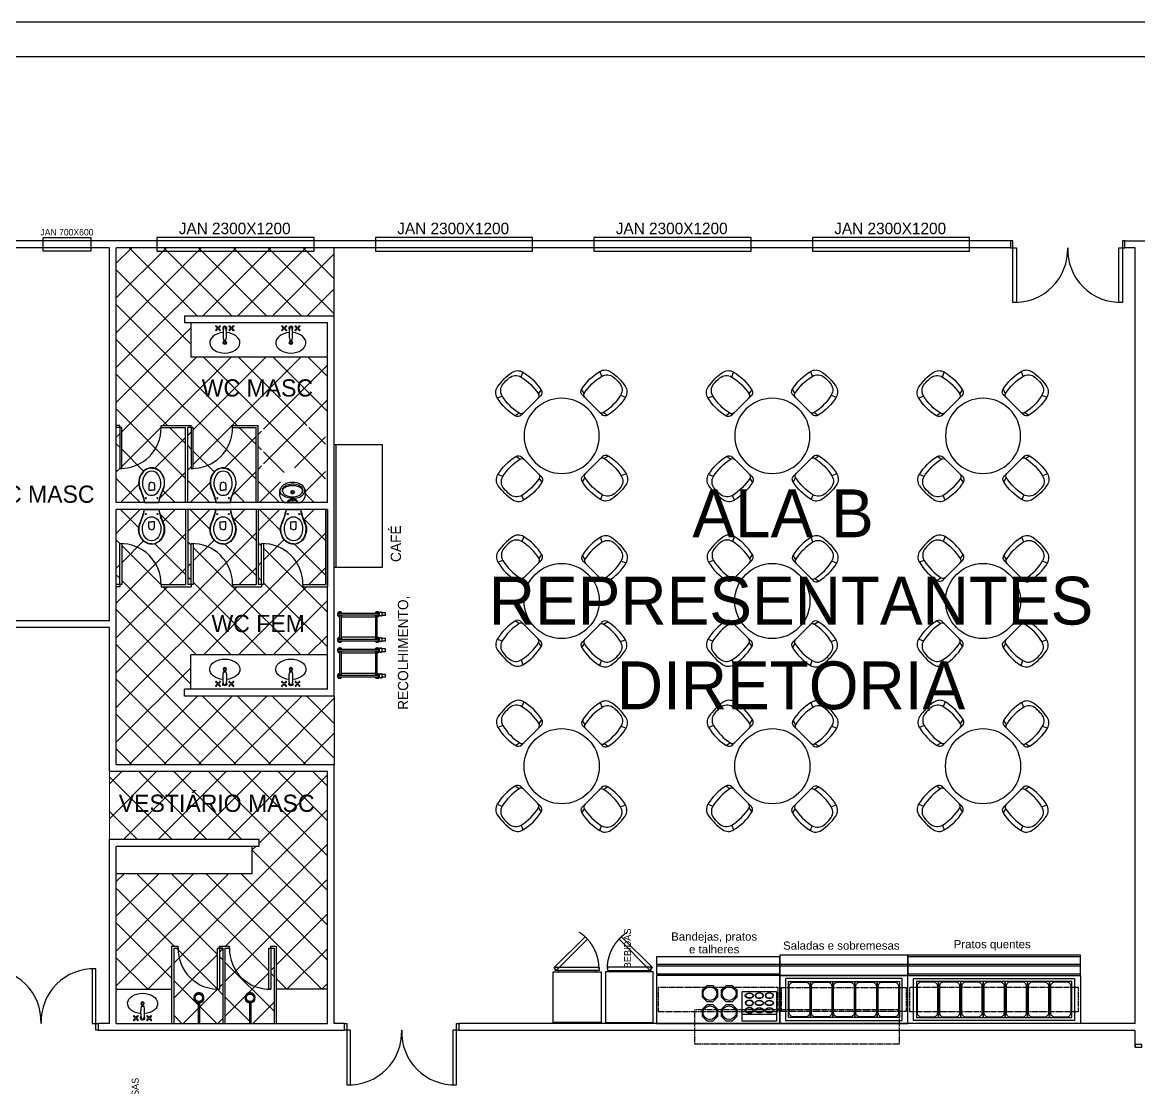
# Model space of a CAD drawing. Header units: millimetres. Extents: x -18806 to 201070, y -25046 to 92854.
# Drawn here: x 81049 to 97381, y -7212 to 8372 of the extents above; entities that cross this region are included whole.
import ezdxf
from ezdxf.enums import TextEntityAlignment as Align

# ---------------------------------------------------------------- set-up
doc = ezdxf.new("R2010")
doc.units = ezdxf.units.MM
doc.header["$LTSCALE"] = 50
doc.linetypes.add('HIDDEN', pattern=[0.375, 0.25, -0.125])
doc.linetypes.add('HIDDEN2', pattern=[0.1875, 0.125, -0.0625])
doc.layers.add('1', color=1, linetype='Continuous', lineweight=9)
doc.layers.add('EQUIP', color=8, linetype='Continuous', lineweight=20)
for name, color, linetype in [('9-LAYOUT', 8, 'Continuous'), ('LAYA', 8, 'Continuous'), ('LAYC', 4, 'Continuous'), ('LAYF', 4, 'Continuous'), ('MÓVEIS', 1, 'Continuous'), ('SOB', 8, 'HIDDEN2'), ('TEXTO_LEGENDA', 7, 'Continuous')]:
    doc.layers.add(name, color=color, linetype=linetype)
doc.styles.add('2', font='stylu.ttf', dxfattribs={"height": 0.35})
doc.styles.add('HP', font='ARIAL.TTF', dxfattribs={"height": 0.15})
pattern_1 = [(45, (-250078.1, 32921.03), (-254.55844, 254.55844), []), (135, (-250078.1, 32921.03), (-254.55844, -254.55844), [])]

# ---------------------------------------------------------------- blocks, each defined once
blk = doc.blocks.new('CubaElip02')
for p, q in [((-0.113, 0.425), (-0.125, 0.438)), ((-0.113, 0.41), (-0.125, 0.397)), ((-0.107, 0.431), (-0.12, 0.443)), ((-0.107, 0.404), (-0.12, 0.392)), ((-0.093, 0.431), (-0.091, 0.431)), ((-0.093, 0.404), (-0.091, 0.404)), ((-0.091, 0.431), (-0.079, 0.443)), ((-0.091, 0.404), (-0.079, 0.392)), ((-0.086, 0.425), (-0.073, 0.438)), ((-0.086, 0.41), (-0.073, 0.397)), ((0.083, 0.425), (0.071, 0.438)), ((0.083, 0.41), (0.071, 0.397)), ((0.089, 0.431), (0.076, 0.443)), ((0.089, 0.404), (0.076, 0.392)), ((0.091, 0.431), (0.088, 0.431)), ((0.091, 0.404), (0.088, 0.404)), ((0.105, 0.431), (0.117, 0.443)), ((0.105, 0.404), (0.117, 0.392)), ((0.11, 0.425), (0.123, 0.438)), ((0.11, 0.41), (0.123, 0.397)), ((-0.018, 0.242), (0.017, 0.242))]:
    blk.add_line(p, q)
for centre, radius in [((-0.128, 0.446), 0.0075), ((-0.128, 0.389), 0.0075), ((-0.099, 0.417), 0.015), ((-0.071, 0.446), 0.0075), ((-0.071, 0.389), 0.0075), ((0.068, 0.446), 0.0075), ((0.068, 0.389), 0.0075), ((0.097, 0.417), 0.015), ((0.125, 0.446), 0.0075), ((0.125, 0.389), 0.0075), ((0, 0.205), 0.025), ((0, 0.205), 0.015)]:
    blk.add_circle(centre, radius)
for centre, radius, start, end in [((0, 0.417), 0.03, 313.8044, 226.1956), ((0.489, 0.329), 0.514, 170.2018, 189.7982), ((0, 0.417), 0.0175, 0, 180), ((-0.489, 0.329), 0.514, 350.2018, 9.7982)]:
    blk.add_arc(centre, radius, start, end)
blk.add_ellipse((0, 0.205), major_axis=(0.22, 0), ratio=0.681818, start_param=1.682795, end_param=7.743674)
blk = doc.blocks.new('vaso01')
blk.add_line((0.1, -0.106), (0.1, 0.106))
for points in [[(0.1, 0.106, 0.023796), (0.16, 0.12, 0.018927), (0.27, 0.159, -0.257438), (0.51, 0.159, -0.262599), (0.61, 0, -0.262599), (0.51, -0.159, -0.257438), (0.27, -0.159, 0.018927), (0.16, -0.12, 0.023796), (0.1, -0.106)], [(0.605, 0, 0.245706), (0.518, 0.149, 0.211829), (0.322, 0.175, -0.019478), (0.21, 0.131, -0.023819)], [(0.101, 0.103, -0.000483), (0.1, 0.103, 0.304021)], [(0.605, 0, -0.245706), (0.518, -0.149, -0.211829), (0.322, -0.175, 0.019478), (0.21, -0.131, 0.023819)], [(0.398, 0, 0.416941), (0.36, 0.041), (0.282, 0.041), (0.282, 0)], [(0.398, 0, -0.416941), (0.36, -0.041), (0.282, -0.041), (0.282, 0)], [(0.101, -0.103, 0.000483), (0.1, -0.103, -0.304021)]]:
    blk.add_lwpolyline(points, format="xyb")
blk.add_lwpolyline([(0.209, 0, -0.20562), (0.24, 0.081, -0.160662), (0.36, 0.133, -0.164706), (0.502, 0.1, -0.27871), (0.559, 0, -0.27871), (0.502, -0.1, -0.164706), (0.36, -0.133, -0.160662), (0.24, -0.081, -0.20562)], format="xyb", close=True)
for centre in [(0.167, 0.085), (0.167, -0.085)]:
    blk.add_circle(centre, 0.0075)
for centre, start, end in [((0.009, 0.686), 278.9297, 289.9056), ((0.009, -0.686), 70.0944, 81.0703)]:
    blk.add_arc(centre, 0.59, start, end)
blk = doc.blocks.new('Mictorio01')
for points in [[(0, -0.294), (0.002, -0.294, 0.008051), (0.034, -0.293, 0.08407), (0.078, -0.285, 0.022672), (0.106, -0.272, 0.027927), (0.132, -0.258, 0.144523), (0.183, -0.193, 0.34805), (0.12, -0.003, 0.162816), (0.111, 0), (0, 0), (-0.111, 0, 0.162816), (-0.12, -0.003, 0.34805), (-0.183, -0.193, 0.144523), (-0.132, -0.258, 0.027927), (-0.106, -0.272, 0.022672), (-0.078, -0.285, 0.08407), (-0.034, -0.293, 0.008051), (-0.002, -0.294)], [(0, -0.247), (0.008, -0.247, 0.102017), (0.09, -0.231, 0.100634), (0.137, -0.2, 0.31043), (0.144, -0.159, 0.029837), (0.143, -0.153, 0.193887), (0.08, -0.101, 0.096635), (0, -0.086, 0.096635), (-0.08, -0.101, 0.193887), (-0.143, -0.153, 0.029837), (-0.144, -0.159, 0.31043), (-0.137, -0.2, 0.100634), (-0.09, -0.231, 0.102017), (-0.008, -0.247)]]:
    blk.add_lwpolyline(points, format="xyb", close=True)
for points in [[(-0.053, 0, 0.473116), (-0.056, -0.005), (-0.052, -0.025, 0.362542), (-0.043, -0.032), (-0.029, -0.033, -0.564769), (-0.023, -0.039)], [(0.053, 0, -0.473116), (0.056, -0.005), (0.052, -0.025, -0.362542), (0.043, -0.032), (0.029, -0.033, 0.564769), (0.023, -0.039)], [(-0.016, -0.064, 0.100603), (-0.1, -0.082, 0.114611), (-0.161, -0.123, 0.309836), (-0.175, -0.21, 0.309836)], [(0.146, -0.161), (0.147, -0.165, -0.189039), (0.145, -0.197, -0.189014), (0.08, -0.26, -0.116802), (0, -0.275, -0.116802), (-0.08, -0.26, -0.189014), (-0.145, -0.197, -0.189039), (-0.147, -0.165), (-0.146, -0.161)], [(-0.081, -0.002), (-0.057, -0.034, 0.1805), (-0.045, -0.041), (-0.032, -0.043, -0.35029), (-0.026, -0.048, 0.252034), (-0.019, -0.063)], [(0.016, -0.064, -0.100603), (0.1, -0.082, -0.114611), (0.161, -0.123, -0.309836), (0.175, -0.21, -0.309836)], [(0.081, -0.002), (0.057, -0.034, -0.1805), (0.045, -0.041), (0.032, -0.043, 0.35029), (0.026, -0.048, -0.252034), (0.019, -0.063)]]:
    blk.add_lwpolyline(points, format="xyb")
for centre, radius in [((-0.024, -0.153), 0.0035), ((0, -0.046), 0.024), ((-0.017, -0.136), 0.0035), ((0, -0.046), 0.0075), ((0, -0.129), 0.0035), ((0, -0.152), 0.0035), ((0.016, -0.135), 0.0035), ((0.023, -0.152), 0.0035), ((-0.016, -0.169), 0.0035), ((0, -0.176), 0.0035), ((0.017, -0.168), 0.0035)]:
    blk.add_circle(centre, radius)
blk = doc.blocks.new('ChuveiroElet01')
for p, q in [((0.316, 0.01), (0, 0.01)), ((0.316, -0.01), (0, -0.01))]:
    blk.add_line(p, q)
blk.add_lwpolyline([(0.421, 0.03), (0.424, 0.025), (0.437, 0.033), (0.434, 0.037)], close=True)
blk.add_circle((0.375, 0), 0.055)
for radius, start, end in [(0.075, 187.6623, 172.3377), (0.06, 32.388, 27.612)]:
    blk.add_arc((0.375, 0), radius, start, end)
blk = doc.blocks.new('Gn1-1')
at = {"layer": 'LAYA'}
blk.add_lwpolyline([(-0.3125, 0.0725), (-0.3125, 0.4575, -0.4142136), (-0.2525, 0.5175), (-0.0725, 0.5175, -0.4142136), (-0.0125, 0.4575), (-0.0125, 0.0725, -0.4142136), (-0.0725, 0.0125), (-0.2525, 0.0125, -0.4142136)], format="xyb", close=True, dxfattribs=at)
at = {"layer": 'LAYC'}
blk.add_lwpolyline([(0, 0), (-0.325, 0), (-0.325, 0.53), (0, 0.53)], close=True, dxfattribs=at)
blk = doc.blocks.new('RV-2')
at = {"layer": 'LAYA', "linetype": 'HIDDEN2'}
blk.add_lwpolyline([(-0.15, -1.27), (0.302, -0.817), (0.338, -0.853), (-0.115, -1.305)], close=True, dxfattribs=at)
blk.add_arc((0.32, -0.835), 0.64, 180, 236.6497, dxfattribs=at)
at = {"layer": 'LAYC'}
for p, q in [((-0.273, -0.81), (-0.273, -0.79)), ((0.273, -0.81), (0.273, -0.79))]:
    blk.add_line(p, q, dxfattribs=at)
for points in [[(-0.35, -0.05), (0.35, -0.05), (0.35, -0.79), (-0.35, -0.79)], [(-0.32, -0.81), (0.32, -0.81), (0.32, -0.86), (-0.32, -0.86)]]:
    blk.add_lwpolyline(points, close=True, dxfattribs=at)
blk = doc.blocks.new('Prato')
at = {"layer": 'MÓVEIS'}
blk.add_lwpolyline([(-0.048, 0.115), (-0.115, 0.048), (-0.115, -0.048), (-0.048, -0.115), (0.048, -0.115), (0.115, -0.048), (0.115, 0.048), (0.048, 0.115)], close=True, dxfattribs=at)
blk.add_circle((0, 0), 0.1, dxfattribs=at)
blk = doc.blocks.new('Caixa para talheres_00')
at = {"layer": 'LAYA'}
for centre, major_axis in [((0.104, -0.16), (0.06, 0)), ((0.25, -0.16), (0.06, 0)), ((0.104, -0.267), (0.06, 0)), ((0.25, -0.267), (0.06, 0)), ((0.396, -0.374), (-0.06, 0))]:
    blk.add_ellipse(centre, major_axis=major_axis, ratio=0.663292, dxfattribs=at)
at = {"layer": 'LAYA', "extrusion": (0, 0, -1)}
for centre, major_axis in [((0.396, -0.16), (-0.06, 0)), ((0.396, -0.267), (-0.06, 0)), ((0.104, -0.374), (0.06, 0)), ((0.25, -0.374), (0.06, 0))]:
    blk.add_ellipse(centre, major_axis=major_axis, ratio=0.663292, dxfattribs=at)
at = {"layer": 'LAYA'}
for points in [[(0.159, -0.16), (0.159, -0.145), (0.141, -0.13), (0.091, -0.122), (0.063, -0.132), (0.044, -0.16), (0.05, -0.177), (0.09, -0.197), (0.122, -0.196), (0.153, -0.179), (0.159, -0.169), (0.159, -0.16)], [(0.305, -0.16), (0.305, -0.145), (0.287, -0.13), (0.237, -0.122), (0.209, -0.132), (0.19, -0.16), (0.196, -0.177), (0.236, -0.197), (0.268, -0.196), (0.299, -0.179), (0.305, -0.169), (0.305, -0.16)], [(0.341, -0.16), (0.341, -0.145), (0.359, -0.13), (0.409, -0.122), (0.437, -0.132), (0.456, -0.16), (0.45, -0.177), (0.41, -0.197), (0.378, -0.196), (0.347, -0.179), (0.341, -0.169), (0.341, -0.16)], [(0.159, -0.267), (0.159, -0.253), (0.141, -0.237), (0.091, -0.23), (0.063, -0.239), (0.044, -0.267), (0.05, -0.284), (0.09, -0.304), (0.122, -0.304), (0.153, -0.286), (0.159, -0.276), (0.159, -0.267)], [(0.305, -0.267), (0.305, -0.253), (0.287, -0.237), (0.237, -0.23), (0.209, -0.239), (0.19, -0.267), (0.196, -0.284), (0.236, -0.304), (0.268, -0.304), (0.299, -0.286), (0.305, -0.276), (0.305, -0.267)], [(0.341, -0.267), (0.341, -0.253), (0.359, -0.237), (0.409, -0.23), (0.437, -0.239), (0.456, -0.267), (0.45, -0.284), (0.41, -0.304), (0.378, -0.304), (0.347, -0.286), (0.341, -0.276), (0.341, -0.267)], [(0.159, -0.374), (0.159, -0.389), (0.141, -0.405), (0.091, -0.412), (0.063, -0.402), (0.044, -0.374), (0.05, -0.357), (0.09, -0.337), (0.122, -0.338), (0.153, -0.355), (0.159, -0.365), (0.159, -0.374)], [(0.305, -0.374), (0.305, -0.389), (0.287, -0.405), (0.237, -0.412), (0.209, -0.402), (0.19, -0.374), (0.196, -0.357), (0.236, -0.337), (0.268, -0.338), (0.299, -0.355), (0.305, -0.365), (0.305, -0.374)], [(0.341, -0.374), (0.341, -0.389), (0.359, -0.405), (0.409, -0.412), (0.437, -0.402), (0.456, -0.374), (0.45, -0.357), (0.41, -0.337), (0.378, -0.338), (0.347, -0.355), (0.341, -0.365), (0.341, -0.374)]]:
    blk.add_open_spline(points, degree=3, knots=[0, 0, 0, 0, 1.354713, 1.354713, 2.709426, 2.709426, 4.064138, 4.064138, 5.418851, 5.418851, 6.283185, 6.283185, 6.283185, 6.283185], dxfattribs=at)
at = {"layer": 'LAYC'}
blk.add_line((0, -0.1), (0.5, -0.1), dxfattribs=at)
blk.add_lwpolyline([(0, 0), (0.5, 0), (0.5, -0.434), (0, -0.434)], close=True, dxfattribs=at)
blk = doc.blocks.new('C_CANTONEIRA')
at = {"layer": 'SOB', "linetype": 'HIDDEN2'}
for p, q in [((-0.217, 0.338), (-0.217, 0.323)), ((-0.213, 0.338), (-0.217, 0.338)), ((-0.213, 0.33), (-0.217, 0.33)), ((-0.213, 0.347), (-0.213, 0.3)), ((-0.163, 0.347), (-0.213, 0.347)), ((-0.167, 0.394), (-0.207, 0.394)), ((-0.207, 0.394), (-0.207, 0.347)), ((-0.167, 0.394), (-0.167, 0.347)), ((-0.163, 0.347), (-0.163, 0.3)), ((-0.158, 0.338), (-0.163, 0.338)), ((-0.158, 0.33), (-0.163, 0.33)), ((-0.158, 0.338), (-0.158, 0.323)), ((0.163, 0.338), (0.158, 0.338)), ((0.158, 0.338), (0.158, 0.323)), ((0.163, 0.33), (0.158, 0.33)), ((0.163, 0.347), (0.163, 0.3)), ((0.167, 0.394), (0.167, 0.347)), ((0.207, 0.394), (0.167, 0.394)), ((0.213, 0.347), (0.167, 0.347)), ((0.207, 0.394), (0.207, 0.347)), ((0.213, 0.347), (0.213, 0.3)), ((0.218, 0.338), (0.213, 0.338)), ((0.218, 0.33), (0.213, 0.33)), ((0.218, 0.338), (0.218, 0.323)), ((-0.213, 0.323), (-0.217, 0.323)), ((-0.213, 0.251), (-0.213, 0.25)), ((-0.2, 0.3), (-0.2, -0.3)), ((-0.175, 0.3), (-0.2, 0.3)), ((-0.175, 0.3), (-0.175, -0.3)), ((0.175, 0.275), (-0.175, 0.275)), ((0.175, 0.255), (-0.175, 0.255)), ((-0.158, 0.323), (-0.163, 0.323)), ((-0.163, 0.251), (-0.163, 0.25)), ((-0.145, 0.255), (-0.145, -0.255)), ((0.145, -0.255), (0.145, 0.255)), ((0.163, 0.323), (0.158, 0.323)), ((0.163, 0.251), (0.163, 0.25)), ((0.2, 0.3), (0.175, 0.3)), ((0.175, -0.3), (0.175, 0.3)), ((0.2, -0.3), (0.2, 0.3)), ((0.218, 0.323), (0.213, 0.323)), ((0.213, 0.251), (0.213, 0.25)), ((-0.213, -0.298), (-0.213, -0.299)), ((-0.2, -0.3), (-0.175, -0.3)), ((-0.175, -0.255), (0.175, -0.255)), ((-0.175, -0.275), (0.175, -0.275)), ((-0.163, -0.298), (-0.163, -0.299)), ((0.163, -0.298), (0.163, -0.299)), ((0.175, -0.3), (0.2, -0.3)), ((0.213, -0.298), (0.213, -0.299))]:
    blk.add_line(p, q, dxfattribs=at)
for centre, radius, start, end in [((-0.187, 0.275), 0.0352, 359.4417, 249.2157), ((-0.187, 0.275), 0.0255, 119.3575, 240.6425), ((-0.187, 0.275), 0.0255, 75.2514, 104.7486), ((-0.187, 0.275), 0.0255, 359.2286, 60.6425), ((-0.187, 0.275), 0.0352, 290.7843, 324.7247), ((-0.187, 0.275), 0.0255, 299.3575, 307.0723), ((0.187, 0.275), 0.0352, 290.7843, 180.5583), ((0.187, 0.275), 0.0352, 215.2753, 249.2157), ((0.187, 0.275), 0.0255, 119.3575, 180.7714), ((0.187, 0.275), 0.0255, 232.9277, 240.6425), ((0.187, 0.275), 0.0255, 75.2514, 104.7486), ((0.187, 0.275), 0.0255, 299.3575, 60.6425), ((-0.187, -0.273), 0.0352, 110.7843, 357.5282), ((-0.187, -0.273), 0.0255, 119.3575, 240.6425), ((-0.187, -0.273), 0.0352, 31.6435, 69.2157), ((-0.187, -0.273), 0.0255, 46.4545, 60.6425), ((-0.187, -0.273), 0.0255, 299.3575, 356.584), ((0.187, -0.273), 0.0352, 182.4718, 69.2157), ((0.187, -0.273), 0.0352, 110.7843, 148.3565), ((0.187, -0.273), 0.0255, 183.416, 240.6425), ((0.187, -0.273), 0.0255, 119.3575, 133.5455), ((0.187, -0.273), 0.0255, 299.3575, 60.6425)]:
    blk.add_arc(centre, radius, start, end, dxfattribs=at)
blk = doc.blocks.new('MILE180C')
at = {"layer": '9-LAYOUT'}
blk.add_line((0, -25), (1800, -25), dxfattribs=at)
blk.add_lwpolyline([(0, -700), (0, 0), (1800, 0), (1800, -700)], close=True, dxfattribs=at)
blk = doc.blocks.new('MESARED')
at = {"layer": 'LAYF'}
for p, q in [((-0.556, 0.942), (-0.583, 0.871)), ((0.594, 0.861), (0.567, 0.932)), ((-0.33, 0.622), (-0.292, 0.681)), ((0.34, 0.611), (0.302, 0.671)), ((-0.861, 0.594), (-0.932, 0.567)), ((-0.302, 0.595), (-0.585, 0.312)), ((0.595, 0.302), (0.312, 0.585)), ((0.942, 0.556), (0.871, 0.583)), ((-0.611, 0.34), (-0.671, 0.302)), ((0.622, 0.33), (0.681, 0.292)), ((-0.622, -0.33), (-0.681, -0.292)), ((-0.595, -0.302), (-0.312, -0.585)), ((0.302, -0.595), (0.585, -0.312)), ((0.611, -0.34), (0.671, -0.302)), ((-0.942, -0.556), (-0.871, -0.583)), ((-0.34, -0.611), (-0.302, -0.671)), ((0.33, -0.622), (0.292, -0.681)), ((0.861, -0.594), (0.932, -0.567)), ((-0.594, -0.861), (-0.567, -0.932)), ((0.556, -0.942), (0.583, -0.871))]:
    blk.add_line(p, q, dxfattribs=at)
blk.add_circle((0, 0), 0.55, dxfattribs=at)
for centre, radius, start, end in [((-0.267, 0.277), 0.8, 124.3613, 145.6387), ((-0.239, 0.25), 0.8, 130.5883, 139.4117), ((-0.662, 0.743), 0.15, 58.2869, 130.5883), ((-0.634, 0.814), 0.15, 58.8225, 124.3613), ((-1.004, 0.19), 0.8, 32.6343, 58.2869), ((-0.971, 0.258), 0.8, 31.9604, 58.8225), ((0.981, 0.248), 0.8, 121.1775, 148.0396), ((1.014, 0.18), 0.8, 121.7131, 147.3657), ((0.644, 0.804), 0.15, 55.6387, 121.1775), ((0.672, 0.733), 0.15, 49.4117, 121.7131), ((0.277, 0.267), 0.8, 34.3613, 55.6387), ((0.25, 0.239), 0.8, 40.5883, 49.4117), ((-0.804, 0.644), 0.15, 145.6387, 211.1775), ((-0.733, 0.672), 0.15, 139.4117, 211.7131), ((-0.351, 0.644), 0.07, 315, 31.9604), ((0.361, 0.634), 0.07, 148.0396, 225), ((0.743, 0.662), 0.15, 328.2869, 40.5883), ((0.814, 0.634), 0.15, 328.8225, 34.3613), ((-0.248, 0.981), 0.8, 211.1775, 238.0396), ((-0.18, 1.014), 0.8, 211.7131, 237.3657), ((-0.372, 0.595), 0.05, 315, 32.6343), ((0.383, 0.585), 0.05, 147.3657, 225), ((0.19, 1.004), 0.8, 302.6343, 328.2869), ((0.258, 0.971), 0.8, 301.9604, 328.8225), ((-0.585, 0.383), 0.05, 237.3657, 315), ((0.595, 0.372), 0.05, 225, 302.6343), ((-0.634, 0.361), 0.07, 238.0396, 315), ((0.644, 0.351), 0.07, 225, 301.9604), ((-0.258, -0.971), 0.8, 121.9604, 148.8225), ((-0.644, -0.351), 0.07, 45, 121.9604), ((-0.595, -0.372), 0.05, 45, 122.6343), ((0.634, -0.361), 0.07, 58.0396, 135), ((0.248, -0.981), 0.8, 31.1775, 58.0396), ((-0.19, -1.004), 0.8, 122.6343, 148.2869), ((0.585, -0.383), 0.05, 57.3657, 135), ((0.18, -1.014), 0.8, 31.7131, 57.3657), ((-0.814, -0.634), 0.15, 148.8225, 214.3613), ((-0.743, -0.662), 0.15, 148.2869, 220.5883), ((-1.014, -0.18), 0.8, 301.7131, 327.3657), ((-0.383, -0.585), 0.05, 327.3657, 45), ((-0.361, -0.634), 0.07, 328.0396, 45), ((0.351, -0.644), 0.07, 135, 211.9604), ((0.372, -0.595), 0.05, 135, 212.6343), ((1.004, -0.19), 0.8, 212.6343, 238.2869), ((0.733, -0.672), 0.15, 319.4117, 31.7131), ((0.804, -0.644), 0.15, 325.6387, 31.1775), ((-0.277, -0.267), 0.8, 214.3613, 235.6387), ((-0.25, -0.239), 0.8, 220.5883, 229.4117), ((-0.981, -0.248), 0.8, 301.1775, 328.0396), ((0.971, -0.258), 0.8, 211.9604, 238.8225), ((0.267, -0.277), 0.8, 304.3613, 325.6387), ((0.239, -0.25), 0.8, 310.5883, 319.4117), ((-0.672, -0.733), 0.15, 229.4117, 301.7131), ((-0.644, -0.804), 0.15, 235.6387, 301.1775), ((0.634, -0.814), 0.15, 238.8225, 304.3613), ((0.662, -0.743), 0.15, 238.2869, 310.5883)]:
    blk.add_arc(centre, radius, start, end, dxfattribs=at)

msp = doc.modelspace()

# ---------------------------------------------------------------- hatches: boundary and pattern name
at = {"layer": '1'}
h = msp.add_hatch(dxfattribs=at)
h.set_pattern_fill('CTYSQ6ST', color=256, scale=60, angle=315, style=0)
h.set_pattern_definition([(315, (-250078.1, -30328.07), (-254.55844, -254.55844), []), (225, (-250078.1, -30328.07), (-254.55844, 254.55844), [])])
h.paths.add_polyline_path([(84092.318, 1346.48, -0.023796042), (84106.318, 1406.48, -0.018926622), (84145.115, 1516.48, 0.257438333), (84145.318, 1756.48, 0.262598645), (83986.318, 1856.48, 0.262598645), (83827.318, 1756.48, 0.257438333), (83827.52, 1516.48, -0.018926622), (83866.318, 1406.48, -0.023796042), (83880.318, 1346.48), (83468.569, 1346.48), (83468.569, 2446.48), (83518.928, 2446.48), (83518.928, 1846.48, 0.012709779), (83548.928, 1846.48, 0.411733102), (84124.036, 2446.48), (84468.689, 2446.48), (84468.689, 1346.48)])
h.paths.add_polyline_path([(85122.437, 1346.48, -0.023796042), (85136.437, 1406.48, -0.018926622), (85175.235, 1516.48, 0.257438333), (85175.437, 1756.48, 0.262598645), (85016.437, 1856.48, 0.262598645), (84857.437, 1756.48, 0.257438333), (84857.64, 1516.48, -0.018926622), (84896.437, 1406.48, -0.023796042), (84910.437, 1346.48), (84498.689, 1346.48), (84498.689, 2446.48), (84549.048, 2446.48), (84549.048, 1846.48, 0.012709779), (84579.048, 1846.48, 0.411733102), (85154.155, 2446.48), (85483.809, 2446.48), (85483.809, 1346.48)])
h.paths.add_polyline_path([(82423.449, 2446.48), (82473.809, 2446.48), (82473.809, 1846.48, 0.012709779), (82503.809, 1846.48, 0.411733102), (83078.916, 2446.48), (83438.569, 2446.48), (83438.569, 1346.48), (83047.198, 1346.48, -0.023796042), (83061.198, 1406.48, -0.018926622), (83099.995, 1516.48, 0.257438333), (83100.198, 1756.48, 0.262598645), (82941.198, 1856.48, 0.262598645), (82782.198, 1756.48, 0.257438333), (82782.401, 1516.48, -0.018926622), (82821.198, 1406.48, -0.023796042), (82835.198, 1346.48), (82423.449, 1346.48)])
h.paths.add_polyline_path([(85154.155, 2476.48), (85154.155, 2446.48, -0.411733102), (84579.048, 1846.48), (84579.048, 2446.48), (84549.048, 2446.48), (84549.048, 2476.48), (84124.036, 2476.48), (84124.036, 2446.48, -0.411733102), (83548.928, 1846.48), (83548.928, 2446.48), (83518.928, 2446.48), (83518.928, 2476.48), (83078.916, 2476.48), (83078.916, 2446.48, -0.411733102), (82503.809, 1846.48), (82503.809, 2446.48), (82473.809, 2446.48), (82473.809, 2476.48), (82423.449, 2476.48), (82423.449, 5075.36), (85613.809, 5075.36), (85613.809, 4075.36), (83423.449, 4075.36), (83423.449, 3975.36), (83513.809, 3975.36), (83513.809, 3475.36), (85513.809, 3475.36), (85513.809, 2476.48)])
h = msp.add_hatch(dxfattribs=at)
h.set_pattern_fill('CTYSQ6ST', color=256, scale=60, angle=45, style=0)
h.set_pattern_definition(pattern_1)
h.paths.add_polyline_path([(84092.318, 1246.48, 0.023796042), (84106.318, 1186.48, 0.018926622), (84145.115, 1076.48, -0.257438333), (84145.318, 836.48, -0.262598645), (83986.318, 736.48, -0.262598645), (83827.318, 836.48, -0.257438333), (83827.52, 1076.48, 0.018926622), (83866.318, 1186.48, 0.023796042), (83880.318, 1246.48), (83468.569, 1246.48), (83468.569, 146.48), (83518.928, 146.48), (83518.928, 746.48, -0.012709779), (83548.928, 746.48, -0.411733102), (84124.036, 146.48), (84468.689, 146.48), (84468.689, 1246.48)])
h.paths.add_polyline_path([(85122.437, 1246.48, 0.023796042), (85136.437, 1186.48, 0.018926622), (85175.235, 1076.48, -0.257438333), (85175.437, 836.48, -0.262598645), (85016.437, 736.48, -0.262598645), (84857.437, 836.48, -0.257438333), (84857.64, 1076.48, 0.018926622), (84896.437, 1186.48, 0.023796042), (84910.437, 1246.48), (84498.689, 1246.48), (84498.689, 146.48), (84549.048, 146.48), (84549.048, 746.48, -0.012709779), (84579.048, 746.48, -0.411733102), (85154.155, 146.48), (85483.809, 146.48), (85483.809, 1246.48)])
h.paths.add_polyline_path([(82423.449, 146.48), (82473.809, 146.48), (82473.809, 746.48, -0.012709779), (82503.809, 746.48, -0.411733102), (83078.916, 146.48), (83438.569, 146.48), (83438.569, 1246.48), (83047.198, 1246.48, 0.023796042), (83061.198, 1186.48, 0.018926622), (83099.995, 1076.48, -0.257438333), (83100.198, 836.48, -0.262598645), (82941.198, 736.48, -0.262598645), (82782.198, 836.48, -0.257438333), (82782.401, 1076.48, 0.018926622), (82821.198, 1186.48, 0.023796042), (82835.198, 1246.48), (82423.449, 1246.48)])
h.paths.add_polyline_path([(85154.155, 116.48), (85154.155, 146.48, 0.411733102), (84579.048, 746.48), (84579.048, 146.48), (84549.048, 146.48), (84549.048, 116.48), (84124.036, 116.48), (84124.036, 146.48, 0.411733102), (83548.928, 746.48), (83548.928, 146.48), (83518.928, 146.48), (83518.928, 116.48), (83078.916, 116.48), (83078.916, 146.48, 0.411733102), (82503.809, 746.48), (82503.809, 146.48), (82473.809, 146.48), (82473.809, 116.48), (82423.449, 116.48), (82423.449, -2482.4), (85613.809, -2482.4), (85613.809, -1482.4), (83423.449, -1482.4), (83423.449, -1382.4), (83513.809, -1382.4), (83513.809, -882.4), (85513.809, -882.4), (85513.809, 116.48)])
h = msp.add_hatch(dxfattribs=at)
h.set_pattern_fill('CTYSQ6ST', color=256, scale=60, angle=45, style=0)
h.set_pattern_definition(pattern_1)
h.paths.add_polyline_path([(84013.809, -6271.8), (84371.818, -6271.8), (84371.818, -5971.13, -14.933034374), (84391.818, -5971.13), (84391.818, -6271.8), (84733.809, -6271.8), (84733.809, -5171.3), (84683.809, -5171.3), (84683.809, -5771.3, -0.42667569), (84078.701, -5171.3), (84013.809, -5171.3)])
h.paths.add_polyline_path([(83263.809, -6271.8), (83621.818, -6271.8), (83621.818, -5971.13, -14.933034374), (83641.818, -5971.13), (83641.818, -6271.8), (83983.809, -6271.8), (83983.809, -5171.3), (83933.809, -5171.3), (83933.809, -5771.3, -0.42667569), (83328.701, -5171.3), (83263.809, -5171.3)])
h.paths.add_polyline_path([(82323.449, -2582.4), (82323.449, -3582.4), (84513.809, -3582.4), (84513.809, -3682.4), (84413.809, -3682.4), (84413.809, -4082.4), (82423.449, -4082.4), (82423.449, -5771.8), (83233.809, -5771.8), (83233.809, -5141.3), (83328.701, -5141.3), (83328.701, -5171.3, 0.411733102), (83903.809, -5771.3), (83903.809, -5171.3), (83933.809, -5171.3), (83933.809, -5141.3), (84078.701, -5141.3), (84078.701, -5171.3, 0.411733102), (84653.809, -5771.3), (84653.809, -5171.3), (84683.809, -5171.3), (84683.809, -5141.3), (84763.809, -5141.3), (84763.809, -5771.8), (85513.809, -5771.8), (85513.809, -2582.4)])
h.paths.add_polyline_path([(82315.369, -3273.98), (85469.705, -3273.98), (85469.705, -2759.557), (82315.369, -2759.557)], flags=25)

# ---------------------------------------------------------------- linework, layer by layer
at = {"color": 6}
msp.add_line((113170.809, 8372.2), (55900.809, 8372.2), dxfattribs=at)
at = {"color": 3}
for p, q in [((56100.809, 7872.2), (112970.809, 7872.2)), ((83513.809, 3975.36), (83513.809, 3475.36)), ((85513.809, 3475.36), (83513.809, 3475.36)), ((83513.809, -1382.4), (83513.809, -882.4)), ((85513.809, -882.4), (83513.809, -882.4)), ((82423.449, -5771.8), (83233.809, -5771.8))]:
    msp.add_line(p, q, dxfattribs=at)
at = {"color": 5}
for p, q in [((95507.09, 5175.36), (77133.09, 5175.36)), ((82323.449, 5075.36), (79778.27, 5075.36)), ((82323.449, -382.4), (82323.449, 5075.36)), ((95507.09, 5075.36), (82423.449, 5075.36)), ((82423.449, 1346.48), (82423.449, 5075.36)), ((97177.809, 5175.36), (109970.809, 5175.36)), ((97327.809, 5075.36), (97177.809, 5075.36)), ((97327.809, -6271.8), (97327.809, 5075.36)), ((85613.809, 4075.36), (83423.449, 4075.36)), ((83423.449, 4075.36), (83423.449, 3975.36)), ((85513.809, 3975.36), (83423.449, 3975.36)), ((85513.809, 1346.48), (85513.809, 3975.36)), ((85613.809, -1482.4), (85613.809, 4075.36)), ((85513.809, 1346.48), (82423.449, 1346.48)), ((82423.449, -2482.4), (82423.449, 1246.48)), ((85513.809, 1246.48), (82423.449, 1246.48)), ((85513.809, -1382.4), (85513.809, 1246.48)), ((82323.449, -382.4), (80728.27, -382.4)), ((82323.449, -482.4), (80728.27, -482.4)), ((82323.449, -2582.4), (82323.449, -482.4)), ((85513.809, -1382.4), (83423.449, -1382.4)), ((83423.449, -1482.4), (83423.449, -1382.4)), ((85613.809, -1482.4), (83423.449, -1482.4)), ((82323.449, -2582.4), (85513.809, -2582.4)), ((82423.449, -2482.4), (85613.809, -2482.4)), ((85513.809, -6271.8), (85513.809, -2582.4)), ((85613.809, -6271.8), (85613.809, -2482.4)), ((82323.449, -6271.8), (82323.449, -3582.4)), ((84513.809, -3582.4), (82323.449, -3582.4)), ((84513.809, -3682.4), (84513.809, -3582.4)), ((82423.449, -6271.8), (82423.449, -3682.4)), ((84513.809, -3682.4), (82423.449, -3682.4)), ((82323.449, -6271.8), (82158.809, -6271.8)), ((82423.449, -6271.8), (85513.809, -6271.8)), ((85763.809, -6271.8), (85613.809, -6271.8)), ((97327.809, -6271.8), (87434.527, -6271.8)), ((82158.809, -6371.8), (85763.809, -6371.8)), ((87434.527, -6371.8), (97327.809, -6371.8)), ((97327.809, -6617.523), (97327.809, -6371.8))]:
    msp.add_line(p, q, dxfattribs=at)
at = {"color": 1}
for p, q in [((85613.809, 4075.36), (85613.809, 5075.36)), ((85613.809, -1482.4), (85613.809, -2482.4)), ((84413.809, -4082.4), (84413.809, -3682.4)), ((84413.809, -4082.4), (82423.449, -4082.4))]:
    msp.add_line(p, q, dxfattribs=at)
at = {"color": 2}
for p, q in [((82473.809, 2476.48), (82423.449, 2476.48)), ((82473.809, 2446.48), (82473.809, 2476.48)), ((83078.916, 2476.48), (83518.928, 2476.48)), ((83078.916, 2446.48), (83078.916, 2476.48)), ((83518.928, 2446.48), (83518.928, 2476.48)), ((84124.036, 2446.48), (84124.036, 2476.48)), ((84124.036, 2476.48), (84498.689, 2476.48)), ((84498.689, 1346.48), (84498.689, 2476.48)), ((82473.809, 2446.48), (82423.449, 2446.48)), ((83078.916, 2446.48), (83438.569, 2446.48)), ((83438.569, 1346.48), (83438.569, 2446.48)), ((83468.569, 1346.48), (83468.569, 2446.48)), ((83518.928, 2446.48), (83468.569, 2446.48)), ((84124.036, 2446.48), (84468.689, 2446.48)), ((84468.689, 1346.48), (84468.689, 2446.48)), ((83438.569, 1246.48), (83438.569, 146.48)), ((83468.569, 1246.48), (83468.569, 146.48)), ((84468.689, 1246.48), (84468.689, 146.48)), ((84498.689, 1246.48), (84498.689, 146.48)), ((85483.809, 1246.48), (85483.809, 146.48)), ((85513.809, 1246.48), (85513.809, 116.48)), ((82473.809, 146.48), (82423.449, 146.48)), ((82473.809, 116.48), (82423.449, 116.48)), ((82473.809, 146.48), (82473.809, 116.48)), ((83078.916, 146.48), (83438.569, 146.48)), ((83078.916, 146.48), (83078.916, 116.48)), ((83078.916, 116.48), (83518.928, 116.48)), ((83518.928, 146.48), (83468.569, 146.48)), ((83518.928, 146.48), (83518.928, 116.48)), ((84124.036, 146.48), (84124.036, 116.48)), ((84124.036, 146.48), (84468.689, 146.48)), ((84124.036, 116.48), (84549.048, 116.48)), ((84549.048, 146.48), (84498.689, 146.48)), ((84549.048, 146.48), (84549.048, 116.48)), ((85154.155, 146.48), (85483.809, 146.48)), ((85154.155, 146.48), (85154.155, 116.48)), ((85154.155, 116.48), (85513.809, 116.48)), ((83233.809, -5141.3), (83328.701, -5141.3)), ((83233.809, -5141.3), (83233.809, -6271.8)), ((83263.809, -5171.3), (83263.809, -6271.8)), ((83263.809, -5171.3), (83328.701, -5171.3)), ((83328.701, -5171.3), (83328.701, -5141.3)), ((83933.809, -5171.3), (83933.809, -5141.3)), ((83933.809, -5141.3), (84078.701, -5141.3)), ((83983.809, -5171.3), (83933.809, -5171.3)), ((83933.809, -5171.3), (83983.809, -5171.3)), ((83983.809, -5171.3), (83983.809, -6271.8)), ((84013.809, -5171.3), (84013.809, -6271.8)), ((84013.809, -5171.3), (84078.701, -5171.3)), ((84078.701, -5171.3), (84078.701, -5141.3)), ((84683.809, -5171.3), (84683.809, -5141.3)), ((84683.809, -5141.3), (84763.809, -5141.3)), ((84683.809, -5171.3), (84733.809, -5171.3)), ((84733.809, -5171.3), (84733.809, -6271.8)), ((84763.809, -5141.3), (84763.809, -6271.8)), ((85513.809, -5771.8), (84763.809, -5771.8))]:
    msp.add_line(p, q, dxfattribs=at)
at = {"color": 3}
for points in [[(82052.886, 5225.36), (82052.886, 5025.36), (81352.886, 5025.36), (81352.886, 5225.36)], [(83017.168, 5225.36), (83017.168, 5025.36), (85317.168, 5025.36), (85317.168, 5225.36)], [(86213.809, 5225.36), (86213.809, 5025.36), (88513.809, 5025.36), (88513.809, 5225.36)], [(89410.449, 5225.36), (89410.449, 5025.36), (91710.449, 5025.36), (91710.449, 5225.36)], [(92607.09, 5225.36), (92607.09, 5025.36), (94907.09, 5025.36), (94907.09, 5225.36)], [(82473.809, 2446.48), (82473.809, 1846.48), (82503.809, 1846.48), (82503.809, 2446.48)], [(83518.928, 2446.48), (83518.928, 1846.48), (83548.928, 1846.48), (83548.928, 2446.48)], [(82473.809, 146.48), (82473.809, 746.48), (82503.809, 746.48), (82503.809, 146.48)], [(83518.928, 146.48), (83518.928, 746.48), (83548.928, 746.48), (83548.928, 146.48)], [(84549.048, 146.48), (84549.048, 746.48), (84579.048, 746.48), (84579.048, 146.48)], [(83933.809, -5171.3), (83933.809, -5771.3), (83903.809, -5771.3), (83903.809, -5171.3)], [(84683.809, -5171.3), (84683.809, -5771.3), (84653.809, -5771.3), (84653.809, -5171.3)]]:
    msp.add_lwpolyline(points, close=True, dxfattribs=at)
at = {"color": 2}
for points in [[(95542.449, 5175.36), (95507.09, 5175.36), (95507.09, 5075.36), (95542.449, 5075.36)], [(95592.449, 5075.36), (95592.449, 4275.36), (95592.449, 4275.36), (95542.449, 4275.36), (95542.449, 5075.36)], [(97142.449, 5075.36), (97142.449, 4275.36), (97142.449, 4275.36), (97092.449, 4275.36), (97092.449, 5075.36)], [(97177.809, 5175.36), (97142.449, 5175.36), (97142.449, 5075.36), (97177.809, 5075.36)], [(82123.449, -6271.8), (82123.449, -5471.8), (82123.449, -5471.8), (82073.449, -5471.8), (82073.449, -6271.8)], [(82158.809, -6371.8), (82123.449, -6371.8), (82123.449, -6271.8), (82158.809, -6271.8)], [(85763.809, -6271.8), (85799.168, -6271.8), (85799.168, -6371.8), (85763.809, -6371.8)], [(87399.168, -6271.8), (87434.527, -6271.8), (87434.527, -6371.8), (87399.168, -6371.8)], [(85799.168, -6371.8), (85799.168, -7171.8), (85799.168, -7171.8), (85849.168, -7171.8), (85849.168, -6371.8)], [(87349.168, -6371.8), (87349.168, -7171.8), (87349.168, -7171.8), (87399.168, -7171.8), (87399.168, -6371.8)], [(97427.809, -6617.523), (97427.809, -6582.164), (97327.809, -6582.164), (97327.809, -6617.523)]]:
    msp.add_lwpolyline(points, close=True, dxfattribs=at)
at = {"color": 1, "linetype": 'HIDDEN'}
msp.add_lwpolyline([(93881.168, -6571.8), (93881.168, -6071.8), (90881.168, -6071.8), (90881.168, -6571.8)], close=True, dxfattribs=at)
at = {"color": 2}
for centre, start, end in [((95567.449, 5050.36), 268.1523897, 1.8476103), ((97117.449, 5050.36), 178.1523897, 271.8476103), ((80548.449, -6246.8), 358.1523897, 91.8476103), ((82098.449, -6246.8), 88.1523897, 181.8476103), ((85824.168, -6396.8), 268.1523897, 1.8476103), ((87374.168, -6396.8), 178.1523897, 271.8476103)]:
    msp.add_arc(centre, 775.403, start, end, dxfattribs=at)
at = {"color": 1}
for centre, start, end in [((82488.809, 2436.481), 268.543645, 0.970702), ((83533.928, 2436.481), 268.543645, 0.970702), ((82488.809, 156.478), 359.029298, 91.456355), ((83533.928, 156.478), 359.029298, 91.456355), ((84564.048, 156.478), 359.029298, 91.456355), ((83918.809, -5181.298), 179.029298, 271.456355), ((84668.809, -5181.298), 179.029298, 271.456355)]:
    msp.add_arc(centre, 590.192, start, end, dxfattribs=at)
at = {"layer": '1'}
msp.add_line((82323.449, -3582.4), (82323.449, -2582.4), dxfattribs=at)
at = {"layer": 'LAYA'}
for p, q in [((92131.809, -5409.3), (90328.809, -5409.3)), ((92131.809, -5434.3), (90328.809, -5434.3)), ((94004.809, -5409.3), (92131.809, -5409.3)), ((94004.809, -5434.3), (92131.809, -5434.3)), ((96527.809, -5409.3), (94004.809, -5409.3)), ((96527.809, -5434.3), (94004.809, -5434.3))]:
    msp.add_line(p, q, dxfattribs=at)
for points in [[(92131.809, -5296.8), (90328.809, -5296.8), (90328.809, -5546.8), (92131.809, -5546.8)], [(96527.809, -5296.8), (94004.809, -5296.8), (94004.809, -5546.8), (96527.809, -5546.8)]]:
    msp.add_lwpolyline(points, close=True, dxfattribs=at)
at = {"layer": 'LAYC'}
for points in [[(94004.809, -5271.8), (92131.809, -5271.8), (92131.809, -5571.8), (94004.809, -5571.8)], [(96527.809, -5271.8), (94004.809, -5271.8), (94004.809, -5571.8), (96527.809, -5571.8)], [(90328.809, -6271.8), (92131.809, -6271.8), (92131.809, -5571.8), (90328.809, -5571.8)], [(94004.809, -5571.8), (92131.809, -5571.8), (92131.809, -6271.8), (94004.809, -6271.8)], [(96527.809, -6271.8), (94004.809, -6271.8), (94004.809, -5571.8), (96527.809, -5571.8)]]:
    msp.add_lwpolyline(points, close=True, dxfattribs=at)
at = {"layer": 'LAYC', "linetype": 'HIDDEN'}
for points in [[(90353.809, -6096.8), (92106.809, -6096.8), (92106.809, -5746.8), (90353.809, -5746.8)], [(92156.809, -5746.8), (93979.809, -5746.8), (93979.809, -6096.8), (92156.809, -6096.8)], [(94029.809, -6096.8), (96502.809, -6096.8), (96502.809, -5746.8), (94029.809, -5746.8)]]:
    msp.add_lwpolyline(points, close=True, dxfattribs=at)
at = {"layer": 'SOB'}
for points in [[(93920.809, -5616.8), (92215.809, -5616.8), (92215.809, -6226.8), (93920.809, -6226.8)], [(96443.809, -6226.8), (94088.809, -6226.8), (94088.809, -5616.8), (96443.809, -5616.8)]]:
    msp.add_lwpolyline(points, close=True, dxfattribs=at)

# ---------------------------------------------------------------- block references
at = {"color": 6, "xscale": 1000, "yscale": 1000, "zscale": 1000}
for p in [(84011.37, 3479.758), (84978.343, 3479.758)]:
    msp.add_blockref('CubaElip02', p, dxfattribs=at)
at = {"color": 6, "yscale": 1000, "zscale": 1000}
for name, p, xscale, rotation in [('vaso01', (82941.198, 1246.48), -1000, 270), ('vaso01', (83986.318, 1246.48), -1000, 270), ('Mictorio01', (85002.946, 1346.48), 1000, 180), ('vaso01', (82941.198, 1346.48), 1000, 270), ('vaso01', (83986.318, 1346.48), 1000, 270), ('vaso01', (85016.437, 1346.48), 1000, 270), ('CubaElip02', (84011.37, -886.799), -1000, 180), ('CubaElip02', (84978.343, -886.799), -1000, 180), ('CubaElip02', (82808.82, -5776.199), -1000, 180), ('ChuveiroElet01', (83631.818, -6271.8), 1000, 90), ('ChuveiroElet01', (84381.818, -6271.8), 1000, 90)]:
    msp.add_blockref(name, p, dxfattribs=dict(at, xscale=xscale, rotation=rotation))
at = {"layer": '9-LAYOUT', "rotation": 90}
msp.add_blockref('MILE180C', (85613.809, 396.48), dxfattribs=at)
at = {"layer": 'EQUIP', "extrusion": (0, 0, -1), "xscale": -1000, "yscale": 1000, "zscale": -1000, "rotation": 180}
for p in [(-92255.809, -5656.8), (-92580.809, -5656.8), (-92905.809, -5656.8), (-93230.809, -5656.8), (-93555.809, -5656.8)]:
    msp.add_blockref('Gn1-1', p, dxfattribs=at)
at = {"layer": 'EQUIP', "extrusion": (0, 0, -1), "xscale": 1000, "yscale": 1000, "zscale": -1000}
for p in [(-94128.809, -6186.8), (-94453.809, -6186.8), (-94778.809, -6186.8), (-95103.809, -6186.8), (-95428.809, -6186.8), (-95753.809, -6186.8), (-96078.809, -6186.8)]:
    msp.add_blockref('Gn1-1', p, dxfattribs=at)
at = {"layer": 'LAYC', "yscale": 1000, "zscale": 1000}
for name, p, xscale, rotation in [('MESARED', (88940.074, 2322.885), -1000, 180), ('MESARED', (92022.39, 2322.885), -1000, 180), ('MESARED', (95104.706, 2322.885), -1000, 180), ('C_CANTONEIRA', (85966.578, -473.771), 1000, 270), ('C_CANTONEIRA', (85966.578, -1001.755), 1000, 270), ('RV-2', (89166.314, -6307.947), 1000, 180), ('RV-2', (89928.809, -6307.947), -1000, 180), ('Caixa para talheres_00', (92082.379, -6239.567), 1000, 180)]:
    msp.add_blockref(name, p, dxfattribs=dict(at, xscale=xscale, rotation=rotation))
at = {"layer": 'LAYC', "xscale": 1000, "yscale": 1000, "zscale": 1000}
for name, p in [('MESARED', (88940.074, -93.2)), ('MESARED', (92022.39, -93.2)), ('MESARED', (95104.706, -93.2)), ('MESARED', (88940.074, -2509.284)), ('MESARED', (92022.39, -2509.284)), ('MESARED', (95104.706, -2509.284)), ('Prato', (91109.167, -5835.776)), ('Prato', (91390.137, -5835.776)), ('Prato', (91109.167, -6116.746)), ('Prato', (91390.137, -6116.746))]:
    msp.add_blockref(name, p, dxfattribs=at)

# ---------------------------------------------------------------- texts
at = {"color": 7, "style": '2'}
for s, height, p in [('JAN 2300X1200', 168, (84156.152, 5273.349)), ('JAN 2300X1200', 168, (87352.792, 5273.349)), ('JAN 2300X1200', 168, (90549.433, 5273.349)), ('JAN 2300X1200', 168, (93746.074, 5273.349)), ('JAN 700X600', 94.08, (81702.262, 5254.374)), ('WC MASC', 252, (84488.066, 2898.229)), ('WC MASC', 252, (81291.562, 1344.117)), ('ALA B', 700, (92178.561, 839.938)), ('REPRESENTANTES', 700, (92295.109, -437.782)), ('WC FEM', 252, (84499.632, -547.761)), ('DIRETORIA', 700, (92295.109, -1676.46)), ('VESTIÁRIO MASC', 252, (83892.537, -3177.358))]:
    msp.add_text(s, height=height, dxfattribs=at).set_placement(p, align=Align.CENTER)
at = {"color": 3, "style": '2'}
for s, height, p in [('CAFÉ', 150, (86588.599, 745.256)), ('RECOLHIMENTO,', 150, (86693.965, -849.894)), ('BEBIDAS', 100, (89953.092, -5174.626)), ('SOBREMESAS', 100, (82750.183, -7535.09))]:
    msp.add_text(s, height=height, rotation=90, dxfattribs=at).set_placement(p, align=Align.CENTER)
at = {"layer": 'TEXTO_LEGENDA', "color": 3, "style": 'HP'}
for s, p in [('Bandejas, pratos', (91170.713, -5015.914)), ('Pratos quentes', (95237.91, -5130.535)), ('e talheres', (91170.713, -5184.247)), ('Saladas e sobremesas', (93031.263, -5130.535))]:
    msp.add_text(s, height=120, dxfattribs=at).set_placement(p, align=Align.MIDDLE)

doc.saveas('drawing.dxf')
